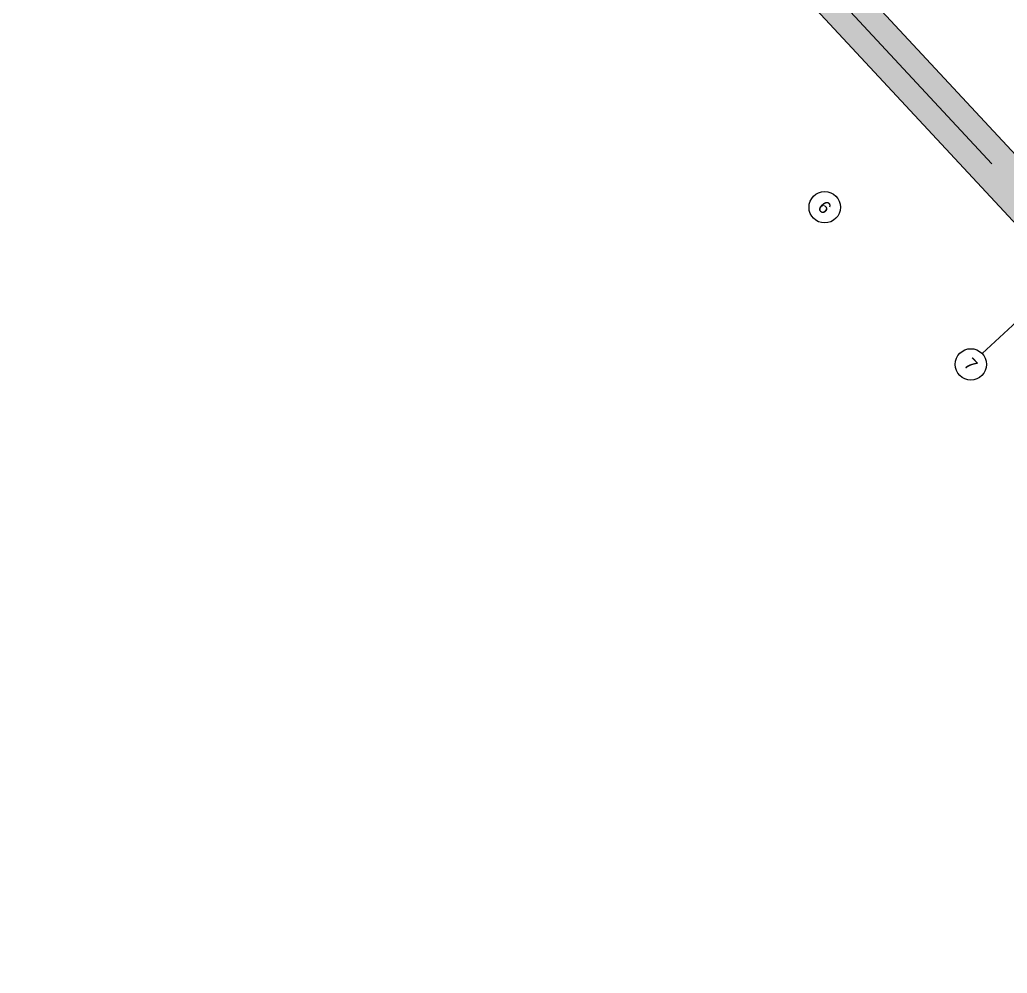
# Model space of a CAD drawing. Header units: millimetres. Extents: x 400392 to 401301, y 4543945 to 4544121.
# Drawn here: x 400392.43 to 400423.92, y 4544036.97 to 4544067.38 of the extents above; entities that cross this region are included whole.
import ezdxf
from ezdxf.enums import TextEntityAlignment as Align

# ---------------------------------------------------------------- set-up
doc = ezdxf.new("R2010")
doc.units = ezdxf.units.MM
doc.linetypes.add('AKS', pattern=[3, 2.5, -0.25, 0, -0.25])
for name, color, linetype in [('aks prota', 2, 'AKS'), ('caks prota', 4, 'Continuous'), ('kolon tarama prota', 252, 'Continuous'), ('perde prota', 1, 'Continuous'), ('taks prota', 7, 'Continuous')]:
    doc.layers.add(name, color=color, linetype=linetype)
doc.styles.add('TAKS', font='Arial Unicode.ttf')

msp = doc.modelspace()

# ---------------------------------------------------------------- hatches: boundary and pattern name
at = {"layer": 'kolon tarama prota'}
h = msp.add_hatch(color=256, dxfattribs=at)
h.dxf.hatch_style = 1
h.paths.add_polyline_path([(400441.05928, 4544042.7301), (400395.59453, 4544091.61494), (400397.46179, 4544093.35156), (400397.18938, 4544093.64446), (400397.48228, 4544093.91687), (400398.57192, 4544092.74526), (400397.51015, 4544091.75777), (400440.75164, 4544045.26344)])

# ---------------------------------------------------------------- linework, layer by layer
at = {"layer": 'aks prota', "ltscale": 10}
for p, q in [((400505.42838, 4543974.62013), (400392.43281, 4544096.11577)), ((400423.12258, 4544056.7329), (400448.30176, 4544080.1505))]:
    msp.add_line(p, q, dxfattribs=at)
at = {"layer": 'caks prota', "ltscale": 0.05}
for centre in [(400418.09822, 4544061.40103), (400422.75849, 4544056.39019)]:
    msp.add_circle(centre, 0.5, dxfattribs=at)
at = {"layer": 'perde prota'}
msp.add_lwpolyline([(400441.05928, 4544042.7301), (400395.59453, 4544091.61494), (400397.46179, 4544093.35156), (400397.18938, 4544093.64446), (400397.48228, 4544093.91687), (400398.57192, 4544092.74526), (400397.51015, 4544091.75777), (400440.75164, 4544045.26344)], close=True, dxfattribs=at)

# ---------------------------------------------------------------- texts
at = {"layer": 'taks prota', "style": 'TAKS'}
for s, p in [('6', (400418.09822, 4544061.40103)), ('7', (400422.75849, 4544056.39019))]:
    msp.add_text(s, height=0.4, rotation=312.923994, dxfattribs=at).set_placement(p, align=Align.MIDDLE_CENTER)

doc.saveas('drawing.dxf')
